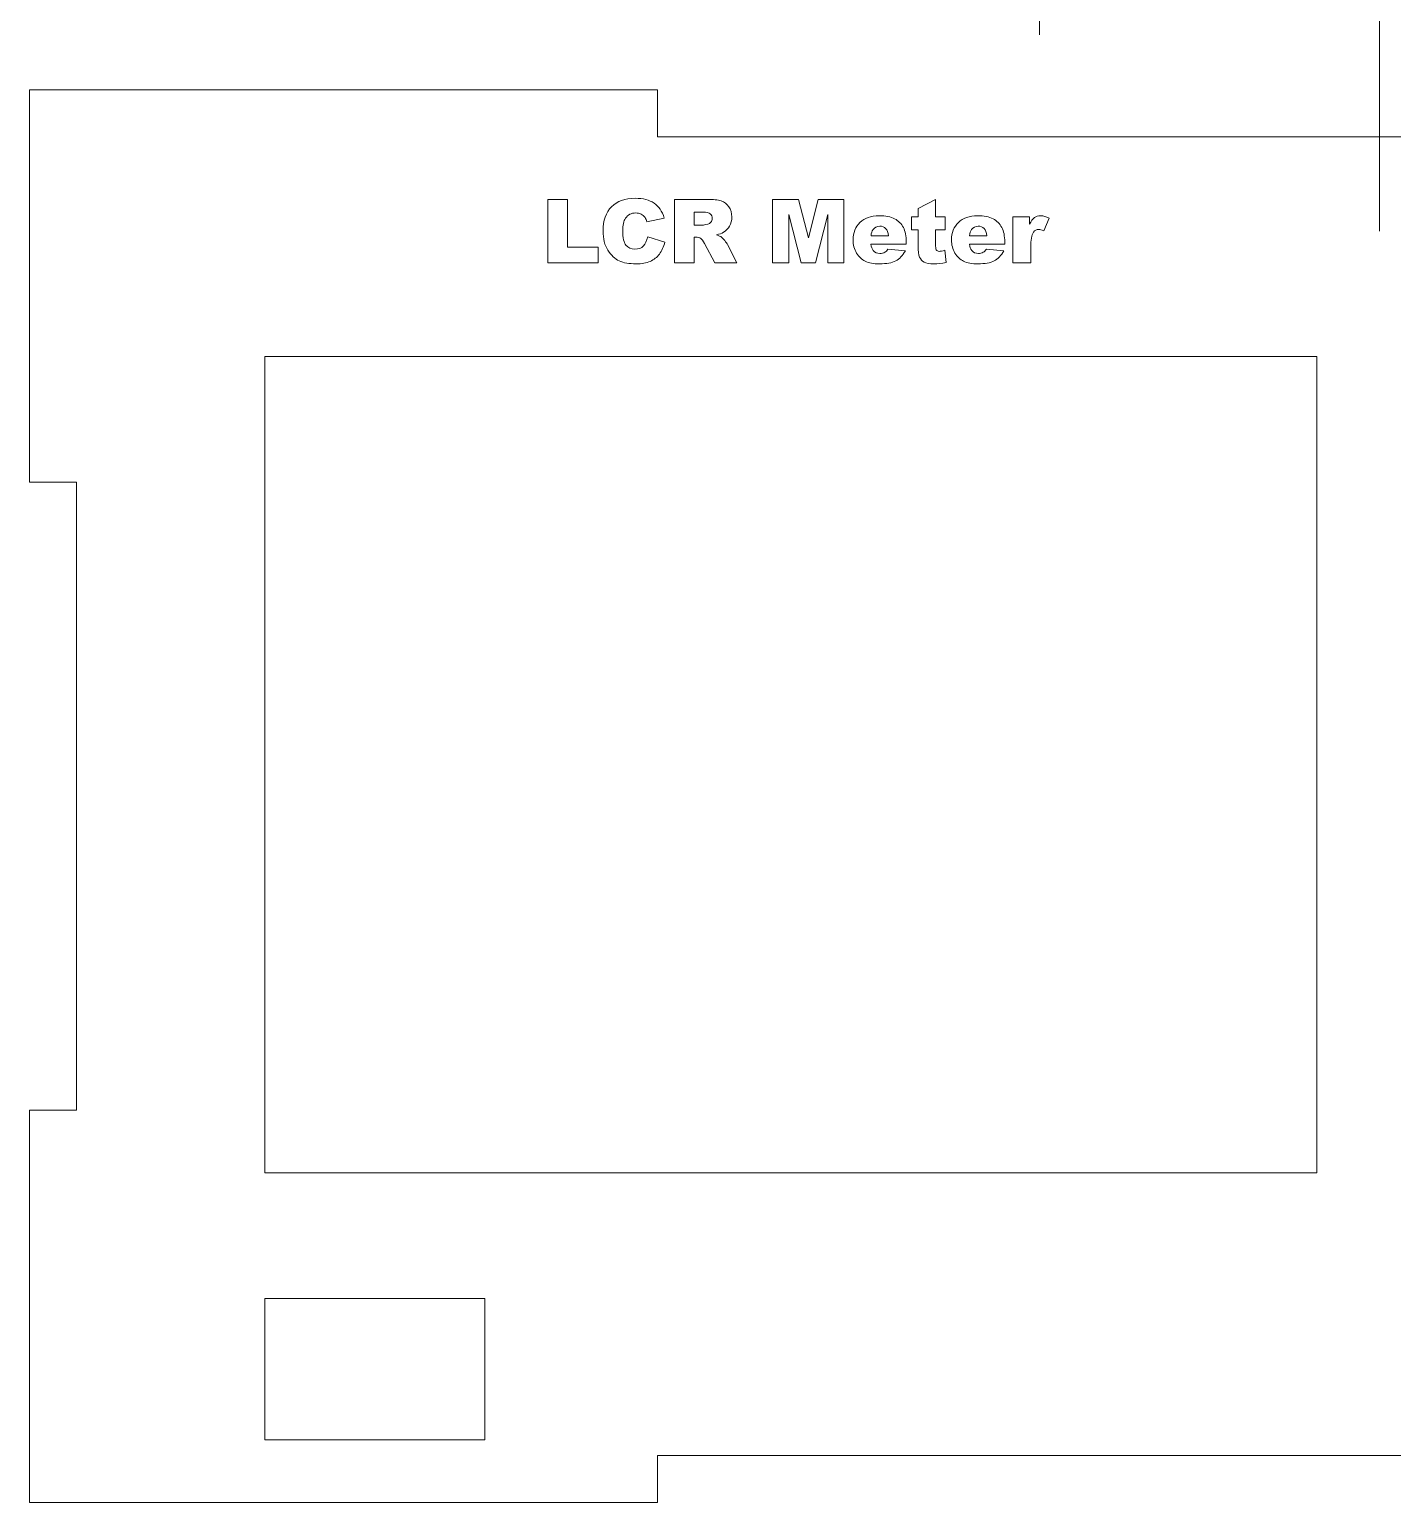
# Model space of a CAD drawing. Header units: millimetres. Extents: x -505 to -219, y -128 to 208.
# Drawn here: x -359 to -272.2, y -7.5 to 86.3 of the extents above; entities that cross this region are included whole.
import ezdxf

# ---------------------------------------------------------------- set-up
doc = ezdxf.new("R2010")
doc.units = ezdxf.units.MM
doc.header["$MEASUREMENT"] = 0
doc.layers.add('layer 1', color=7, linetype='Continuous')
doc.layers.add('layer 2', color=7, linetype='Continuous')

msp = doc.modelspace()

# ---------------------------------------------------------------- linework, layer by layer
at = {"layer": 'layer 1', "color": 114, "lineweight": 9}
for points, knots in [([(-325.9774, 75.5207), (-325.9774, 75.5207), (-324.7299, 75.5207), (-324.7299, 75.5207), (-324.7299, 75.5207), (-324.7299, 75.5207), (-324.7299, 72.4727), (-324.7299, 72.4727), (-324.7299, 72.4727), (-324.7299, 72.4727), (-322.777, 72.4727), (-322.777, 72.4727), (-322.777, 72.4727), (-322.777, 72.4727), (-322.777, 71.4793), (-322.777, 71.4793), (-322.777, 71.4793), (-322.777, 71.4793), (-325.9774, 71.4793), (-325.9774, 71.4793), (-325.9774, 71.4793), (-325.9774, 71.4793), (-325.9774, 75.5207), (-325.9774, 75.5207)], [0, 0, 0, 0, 0.1428571, 0.1428571, 0.1428571, 0.1428571, 0.2857143, 0.2857143, 0.2857143, 0.2857143, 0.4285714, 0.4285714, 0.4285714, 0.4285714, 0.5714286, 0.5714286, 0.5714286, 0.5714286, 0.7142857, 0.7142857, 0.7142857, 0.7142857, 1, 1, 1, 1]), ([(-319.6171, 73.1331), (-319.6171, 73.1331), (-318.5221, 72.8029), (-318.5221, 72.8029), (-318.5221, 72.8029), (-318.5954, 72.4962), (-318.7112, 72.2394), (-318.8701, 72.0343), (-318.8701, 72.0343), (-319.0282, 71.8283), (-319.2239, 71.6731), (-319.459, 71.5687), (-319.459, 71.5687), (-319.6933, 71.4642), (-319.9915, 71.4116), (-320.3537, 71.4116), (-320.3537, 71.4116), (-320.7939, 71.4116), (-321.1524, 71.4755), (-321.4318, 71.6025), (-321.4318, 71.6025), (-321.7102, 71.7305), (-321.9501, 71.9553), (-322.1524, 72.2761), (-322.1524, 72.2761), (-322.3546, 72.5969), (-322.4562, 73.0089), (-322.4562, 73.5094), (-322.4562, 73.5094), (-322.4562, 74.1773), (-322.2784, 74.691), (-321.9228, 75.0503), (-321.9228, 75.0503), (-321.5663, 75.4087), (-321.063, 75.5884), (-320.412, 75.5884), (-320.412, 75.5884), (-319.9031, 75.5884), (-319.5023, 75.4859), (-319.2107, 75.2799), (-319.2107, 75.2799), (-318.92, 75.0738), (-318.7027, 74.7578), (-318.5616, 74.3307), (-318.5616, 74.3307), (-318.5616, 74.3307), (-319.6622, 74.087), (-319.6622, 74.087), (-319.6622, 74.087), (-319.7008, 74.2093), (-319.7413, 74.2987), (-319.7836, 74.3551), (-319.7836, 74.3551), (-319.8541, 74.4501), (-319.9398, 74.5235), (-320.0404, 74.5743), (-320.0404, 74.5743), (-320.142, 74.6261), (-320.2549, 74.6515), (-320.38, 74.6515), (-320.38, 74.6515), (-320.6641, 74.6515), (-320.8814, 74.5376), (-321.0319, 74.3109), (-321.0319, 74.3109), (-321.1458, 74.1425), (-321.2032, 73.8772), (-321.2032, 73.5169), (-321.2032, 73.5169), (-321.2032, 73.0691), (-321.1354, 72.7634), (-320.999, 72.5969), (-320.999, 72.5969), (-320.8626, 72.4313), (-320.6716, 72.3485), (-320.4252, 72.3485), (-320.4252, 72.3485), (-320.1862, 72.3485), (-320.0056, 72.4153), (-319.8833, 72.5499), (-319.8833, 72.5499), (-319.761, 72.6834), (-319.6726, 72.8782), (-319.6171, 73.1331)], [0, 0, 0, 0, 0.0454545, 0.0454545, 0.0454545, 0.0454545, 0.0909091, 0.0909091, 0.0909091, 0.0909091, 0.1363636, 0.1363636, 0.1363636, 0.1363636, 0.1818182, 0.1818182, 0.1818182, 0.1818182, 0.2272727, 0.2272727, 0.2272727, 0.2272727, 0.2727273, 0.2727273, 0.2727273, 0.2727273, 0.3181818, 0.3181818, 0.3181818, 0.3181818, 0.3636364, 0.3636364, 0.3636364, 0.3636364, 0.4090909, 0.4090909, 0.4090909, 0.4090909, 0.4545455, 0.4545455, 0.4545455, 0.4545455, 0.5, 0.5, 0.5, 0.5, 0.5454545, 0.5454545, 0.5454545, 0.5454545, 0.5909091, 0.5909091, 0.5909091, 0.5909091, 0.6363636, 0.6363636, 0.6363636, 0.6363636, 0.6818182, 0.6818182, 0.6818182, 0.6818182, 0.7272727, 0.7272727, 0.7272727, 0.7272727, 0.7727273, 0.7727273, 0.7727273, 0.7727273, 0.8181818, 0.8181818, 0.8181818, 0.8181818, 0.8636364, 0.8636364, 0.8636364, 0.8636364, 0.9090909, 0.9090909, 0.9090909, 0.9090909, 1, 1, 1, 1]), ([(-317.9021, 71.4793), (-317.9021, 71.4793), (-317.9021, 75.5207), (-317.9021, 75.5207), (-317.9021, 75.5207), (-317.9021, 75.5207), (-315.8212, 75.5207), (-315.8212, 75.5207), (-315.8212, 75.5207), (-315.4355, 75.5207), (-315.1401, 75.4878), (-314.9369, 75.421), (-314.9369, 75.421), (-314.7328, 75.3551), (-314.5682, 75.2319), (-314.443, 75.0531), (-314.443, 75.0531), (-314.3179, 74.8735), (-314.2558, 74.6543), (-314.2558, 74.3965), (-314.2558, 74.3965), (-314.2558, 74.1726), (-314.3038, 73.9788), (-314.3998, 73.8161), (-314.3998, 73.8161), (-314.4948, 73.6524), (-314.6265, 73.5207), (-314.7949, 73.4191), (-314.7949, 73.4191), (-314.9012, 73.3551), (-315.0479, 73.3015), (-315.2333, 73.2592), (-315.2333, 73.2592), (-315.0846, 73.2093), (-314.9764, 73.1604), (-314.9087, 73.1105), (-314.9087, 73.1105), (-314.8636, 73.0776), (-314.7968, 73.0061), (-314.7093, 72.8979), (-314.7093, 72.8979), (-314.6227, 72.7897), (-314.5644, 72.706), (-314.5352, 72.6468), (-314.5352, 72.6468), (-314.5352, 72.6468), (-313.9285, 71.4793), (-313.9285, 71.4793), (-313.9285, 71.4793), (-313.9285, 71.4793), (-315.3396, 71.4793), (-315.3396, 71.4793), (-315.3396, 71.4793), (-315.3396, 71.4793), (-316.0065, 72.7117), (-316.0065, 72.7117), (-316.0065, 72.7117), (-316.0912, 72.8716), (-316.1665, 72.9751), (-316.2323, 73.023), (-316.2323, 73.023), (-316.3226, 73.0851), (-316.4252, 73.1162), (-316.539, 73.1162), (-316.539, 73.1162), (-316.539, 73.1162), (-316.6491, 73.1162), (-316.6491, 73.1162), (-316.6491, 73.1162), (-316.6491, 73.1162), (-316.6491, 71.4793), (-316.6491, 71.4793), (-316.6491, 71.4793), (-316.6491, 71.4793), (-317.9021, 71.4793), (-317.9021, 71.4793)], [0, 0, 0, 0, 0.05, 0.05, 0.05, 0.05, 0.1, 0.1, 0.1, 0.1, 0.15, 0.15, 0.15, 0.15, 0.2, 0.2, 0.2, 0.2, 0.25, 0.25, 0.25, 0.25, 0.3, 0.3, 0.3, 0.3, 0.35, 0.35, 0.35, 0.35, 0.4, 0.4, 0.4, 0.4, 0.45, 0.45, 0.45, 0.45, 0.5, 0.5, 0.5, 0.5, 0.55, 0.55, 0.55, 0.55, 0.6, 0.6, 0.6, 0.6, 0.65, 0.65, 0.65, 0.65, 0.7, 0.7, 0.7, 0.7, 0.75, 0.75, 0.75, 0.75, 0.8, 0.8, 0.8, 0.8, 0.85, 0.85, 0.85, 0.85, 0.9, 0.9, 0.9, 0.9, 1, 1, 1, 1]), ([(-311.6575, 75.5207), (-311.6575, 75.5207), (-310.0103, 75.5207), (-310.0103, 75.5207), (-310.0103, 75.5207), (-310.0103, 75.5207), (-309.3829, 73.0616), (-309.3829, 73.0616), (-309.3829, 73.0616), (-309.3829, 73.0616), (-308.7535, 75.5207), (-308.7535, 75.5207), (-308.7535, 75.5207), (-308.7535, 75.5207), (-307.1138, 75.5207), (-307.1138, 75.5207), (-307.1138, 75.5207), (-307.1138, 75.5207), (-307.1138, 71.4793), (-307.1138, 71.4793), (-307.1138, 71.4793), (-307.1138, 71.4793), (-308.1354, 71.4793), (-308.1354, 71.4793), (-308.1354, 71.4793), (-308.1354, 71.4793), (-308.1354, 74.5602), (-308.1354, 74.5602), (-308.1354, 74.5602), (-308.1354, 74.5602), (-308.9238, 71.4793), (-308.9238, 71.4793), (-308.9238, 71.4793), (-308.9238, 71.4793), (-309.8495, 71.4793), (-309.8495, 71.4793), (-309.8495, 71.4793), (-309.8495, 71.4793), (-310.6359, 74.5602), (-310.6359, 74.5602), (-310.6359, 74.5602), (-310.6359, 74.5602), (-310.6359, 71.4793), (-310.6359, 71.4793), (-310.6359, 71.4793), (-310.6359, 71.4793), (-311.6575, 71.4793), (-311.6575, 71.4793), (-311.6575, 71.4793), (-311.6575, 71.4793), (-311.6575, 75.5207), (-311.6575, 75.5207)], [0, 0, 0, 0, 0.0714286, 0.0714286, 0.0714286, 0.0714286, 0.1428571, 0.1428571, 0.1428571, 0.1428571, 0.2142857, 0.2142857, 0.2142857, 0.2142857, 0.2857143, 0.2857143, 0.2857143, 0.2857143, 0.3571429, 0.3571429, 0.3571429, 0.3571429, 0.4285714, 0.4285714, 0.4285714, 0.4285714, 0.5, 0.5, 0.5, 0.5, 0.5714286, 0.5714286, 0.5714286, 0.5714286, 0.6428571, 0.6428571, 0.6428571, 0.6428571, 0.7142857, 0.7142857, 0.7142857, 0.7142857, 0.7857143, 0.7857143, 0.7857143, 0.7857143, 0.8571429, 0.8571429, 0.8571429, 0.8571429, 1, 1, 1, 1]), ([(-301.2728, 75.5207), (-301.2728, 75.5207), (-301.2728, 74.4087), (-301.2728, 74.4087), (-301.2728, 74.4087), (-301.2728, 74.4087), (-300.6575, 74.4087), (-300.6575, 74.4087), (-300.6575, 74.4087), (-300.6575, 74.4087), (-300.6575, 73.5847), (-300.6575, 73.5847), (-300.6575, 73.5847), (-300.6575, 73.5847), (-301.2728, 73.5847), (-301.2728, 73.5847), (-301.2728, 73.5847), (-301.2728, 73.5847), (-301.2728, 72.548), (-301.2728, 72.548), (-301.2728, 72.548), (-301.2728, 72.4238), (-301.2606, 72.341), (-301.237, 72.3006), (-301.237, 72.3006), (-301.2003, 72.2385), (-301.1354, 72.2074), (-301.0432, 72.2074), (-301.0432, 72.2074), (-300.9605, 72.2074), (-300.8447, 72.2309), (-300.6952, 72.2789), (-300.6952, 72.2789), (-300.6952, 72.2789), (-300.6124, 71.5028), (-300.6124, 71.5028), (-300.6124, 71.5028), (-300.8899, 71.4417), (-301.1486, 71.4116), (-301.3894, 71.4116), (-301.3894, 71.4116), (-301.6688, 71.4116), (-301.8748, 71.4473), (-302.0075, 71.5188), (-302.0075, 71.5188), (-302.1392, 71.5903), (-302.237, 71.6994), (-302.301, 71.8452), (-302.301, 71.8452), (-302.364, 71.9911), (-302.396, 72.2281), (-302.396, 72.5546), (-302.396, 72.5546), (-302.396, 72.5546), (-302.396, 73.5847), (-302.396, 73.5847), (-302.396, 73.5847), (-302.396, 73.5847), (-302.8081, 73.5847), (-302.8081, 73.5847), (-302.8081, 73.5847), (-302.8081, 73.5847), (-302.8081, 74.4087), (-302.8081, 74.4087), (-302.8081, 74.4087), (-302.8081, 74.4087), (-302.396, 74.4087), (-302.396, 74.4087), (-302.396, 74.4087), (-302.396, 74.4087), (-302.396, 74.9459), (-302.396, 74.9459), (-302.396, 74.9459), (-302.396, 74.9459), (-301.2728, 75.5207), (-301.2728, 75.5207)], [0, 0, 0, 0, 0.05, 0.05, 0.05, 0.05, 0.1, 0.1, 0.1, 0.1, 0.15, 0.15, 0.15, 0.15, 0.2, 0.2, 0.2, 0.2, 0.25, 0.25, 0.25, 0.25, 0.3, 0.3, 0.3, 0.3, 0.35, 0.35, 0.35, 0.35, 0.4, 0.4, 0.4, 0.4, 0.45, 0.45, 0.45, 0.45, 0.5, 0.5, 0.5, 0.5, 0.55, 0.55, 0.55, 0.55, 0.6, 0.6, 0.6, 0.6, 0.65, 0.65, 0.65, 0.65, 0.7, 0.7, 0.7, 0.7, 0.75, 0.75, 0.75, 0.75, 0.8, 0.8, 0.8, 0.8, 0.85, 0.85, 0.85, 0.85, 0.9, 0.9, 0.9, 0.9, 1, 1, 1, 1]), ([(-316.6491, 73.8782), (-316.6491, 73.8782), (-316.1213, 73.8782), (-316.1213, 73.8782), (-316.1213, 73.8782), (-316.0649, 73.8782), (-315.9539, 73.897), (-315.7902, 73.9337), (-315.7902, 73.9337), (-315.7074, 73.9497), (-315.6397, 73.992), (-315.5879, 74.0607), (-315.5879, 74.0607), (-315.5352, 74.1293), (-315.5089, 74.2074), (-315.5089, 74.2959), (-315.5089, 74.2959), (-315.5089, 74.4266), (-315.5503, 74.5273), (-315.6331, 74.5969), (-315.6331, 74.5969), (-315.7159, 74.6674), (-315.8711, 74.7023), (-316.0997, 74.7023), (-316.0997, 74.7023), (-316.0997, 74.7023), (-316.6491, 74.7023), (-316.6491, 74.7023), (-316.6491, 74.7023), (-316.6491, 74.7023), (-316.6491, 73.8782), (-316.6491, 73.8782)], [0, 0, 0, 0, 0.1111111, 0.1111111, 0.1111111, 0.1111111, 0.2222222, 0.2222222, 0.2222222, 0.2222222, 0.3333333, 0.3333333, 0.3333333, 0.3333333, 0.4444444, 0.4444444, 0.4444444, 0.4444444, 0.5555556, 0.5555556, 0.5555556, 0.5555556, 0.6666667, 0.6666667, 0.6666667, 0.6666667, 0.7777778, 0.7777778, 0.7777778, 0.7777778, 1, 1, 1, 1]), ([(-303.1411, 72.6646), (-303.1411, 72.6646), (-305.3932, 72.6646), (-305.3932, 72.6646), (-305.3932, 72.6646), (-305.3725, 72.4849), (-305.3245, 72.3504), (-305.2464, 72.262), (-305.2464, 72.262), (-305.1382, 72.135), (-304.9962, 72.072), (-304.8212, 72.072), (-304.8212, 72.072), (-304.7102, 72.072), (-304.6048, 72.0992), (-304.5061, 72.1538), (-304.5061, 72.1538), (-304.4449, 72.1886), (-304.3791, 72.2498), (-304.3095, 72.3372), (-304.3095, 72.3372), (-304.3095, 72.3372), (-303.2031, 72.2356), (-303.2031, 72.2356), (-303.2031, 72.2356), (-303.3725, 71.9421), (-303.5766, 71.7305), (-303.8156, 71.6035), (-303.8156, 71.6035), (-304.0545, 71.4755), (-304.3979, 71.4116), (-304.8447, 71.4116), (-304.8447, 71.4116), (-305.2333, 71.4116), (-305.5381, 71.4661), (-305.761, 71.5762), (-305.761, 71.5762), (-305.983, 71.6853), (-306.1674, 71.8594), (-306.3142, 72.0974), (-306.3142, 72.0974), (-306.46, 72.3363), (-306.5333, 72.6166), (-306.5333, 72.9384), (-306.5333, 72.9384), (-306.5333, 73.3965), (-306.3866, 73.7681), (-306.0931, 74.0513), (-306.0931, 74.0513), (-305.8005, 74.3344), (-305.3951, 74.4765), (-304.8786, 74.4765), (-304.8786, 74.4765), (-304.459, 74.4765), (-304.1288, 74.4125), (-303.8861, 74.2855), (-303.8861, 74.2855), (-303.6434, 74.1585), (-303.4581, 73.9751), (-303.3311, 73.7333), (-303.3311, 73.7333), (-303.2041, 73.4925), (-303.1411, 73.1783), (-303.1411, 72.7916), (-303.1411, 72.7916), (-303.1411, 72.7916), (-303.1411, 72.6646), (-303.1411, 72.6646)], [0, 0, 0, 0, 0.0555556, 0.0555556, 0.0555556, 0.0555556, 0.1111111, 0.1111111, 0.1111111, 0.1111111, 0.1666667, 0.1666667, 0.1666667, 0.1666667, 0.2222222, 0.2222222, 0.2222222, 0.2222222, 0.2777778, 0.2777778, 0.2777778, 0.2777778, 0.3333333, 0.3333333, 0.3333333, 0.3333333, 0.3888889, 0.3888889, 0.3888889, 0.3888889, 0.4444444, 0.4444444, 0.4444444, 0.4444444, 0.5, 0.5, 0.5, 0.5, 0.5555556, 0.5555556, 0.5555556, 0.5555556, 0.6111111, 0.6111111, 0.6111111, 0.6111111, 0.6666667, 0.6666667, 0.6666667, 0.6666667, 0.7222222, 0.7222222, 0.7222222, 0.7222222, 0.7777778, 0.7777778, 0.7777778, 0.7777778, 0.8333333, 0.8333333, 0.8333333, 0.8333333, 0.8888889, 0.8888889, 0.8888889, 0.8888889, 1, 1, 1, 1]), ([(-296.8711, 72.6646), (-296.8711, 72.6646), (-299.1232, 72.6646), (-299.1232, 72.6646), (-299.1232, 72.6646), (-299.1025, 72.4849), (-299.0545, 72.3504), (-298.9764, 72.262), (-298.9764, 72.262), (-298.8682, 72.135), (-298.7262, 72.072), (-298.5512, 72.072), (-298.5512, 72.072), (-298.4402, 72.072), (-298.3348, 72.0992), (-298.2361, 72.1538), (-298.2361, 72.1538), (-298.1749, 72.1886), (-298.1091, 72.2498), (-298.0395, 72.3372), (-298.0395, 72.3372), (-298.0395, 72.3372), (-296.9331, 72.2356), (-296.9331, 72.2356), (-296.9331, 72.2356), (-297.1025, 71.9421), (-297.3066, 71.7305), (-297.5456, 71.6035), (-297.5456, 71.6035), (-297.7845, 71.4755), (-298.1279, 71.4116), (-298.5747, 71.4116), (-298.5747, 71.4116), (-298.9633, 71.4116), (-299.2681, 71.4661), (-299.491, 71.5762), (-299.491, 71.5762), (-299.713, 71.6853), (-299.8974, 71.8594), (-300.0442, 72.0974), (-300.0442, 72.0974), (-300.19, 72.3363), (-300.2633, 72.6166), (-300.2633, 72.9384), (-300.2633, 72.9384), (-300.2633, 73.3965), (-300.1166, 73.7681), (-299.8231, 74.0513), (-299.8231, 74.0513), (-299.5305, 74.3344), (-299.1251, 74.4765), (-298.6086, 74.4765), (-298.6086, 74.4765), (-298.189, 74.4765), (-297.8588, 74.4125), (-297.6161, 74.2855), (-297.6161, 74.2855), (-297.3734, 74.1585), (-297.1881, 73.9751), (-297.0611, 73.7333), (-297.0611, 73.7333), (-296.9341, 73.4925), (-296.8711, 73.1783), (-296.8711, 72.7916), (-296.8711, 72.7916), (-296.8711, 72.7916), (-296.8711, 72.6646), (-296.8711, 72.6646)], [0, 0, 0, 0, 0.0555556, 0.0555556, 0.0555556, 0.0555556, 0.1111111, 0.1111111, 0.1111111, 0.1111111, 0.1666667, 0.1666667, 0.1666667, 0.1666667, 0.2222222, 0.2222222, 0.2222222, 0.2222222, 0.2777778, 0.2777778, 0.2777778, 0.2777778, 0.3333333, 0.3333333, 0.3333333, 0.3333333, 0.3888889, 0.3888889, 0.3888889, 0.3888889, 0.4444444, 0.4444444, 0.4444444, 0.4444444, 0.5, 0.5, 0.5, 0.5, 0.5555556, 0.5555556, 0.5555556, 0.5555556, 0.6111111, 0.6111111, 0.6111111, 0.6111111, 0.6666667, 0.6666667, 0.6666667, 0.6666667, 0.7222222, 0.7222222, 0.7222222, 0.7222222, 0.7777778, 0.7777778, 0.7777778, 0.7777778, 0.8333333, 0.8333333, 0.8333333, 0.8333333, 0.8888889, 0.8888889, 0.8888889, 0.8888889, 1, 1, 1, 1]), ([(-296.3461, 74.4087), (-296.3461, 74.4087), (-295.2944, 74.4087), (-295.2944, 74.4087), (-295.2944, 74.4087), (-295.2944, 74.4087), (-295.2944, 73.9309), (-295.2944, 73.9309), (-295.2944, 73.9309), (-295.1928, 74.1388), (-295.0884, 74.2817), (-294.9811, 74.3598), (-294.9811, 74.3598), (-294.873, 74.4379), (-294.7403, 74.4765), (-294.5823, 74.4765), (-294.5823, 74.4765), (-294.4158, 74.4765), (-294.2342, 74.4247), (-294.0376, 74.3213), (-294.0376, 74.3213), (-294.0376, 74.3213), (-294.3857, 73.5245), (-294.3857, 73.5245), (-294.3857, 73.5245), (-294.5183, 73.58), (-294.6237, 73.6072), (-294.7008, 73.6072), (-294.7008, 73.6072), (-294.8476, 73.6072), (-294.9623, 73.5461), (-295.0432, 73.4247), (-295.0432, 73.4247), (-295.1589, 73.2535), (-295.2173, 72.9327), (-295.2173, 72.4633), (-295.2173, 72.4633), (-295.2173, 72.4633), (-295.2173, 71.4793), (-295.2173, 71.4793), (-295.2173, 71.4793), (-295.2173, 71.4793), (-296.3461, 71.4793), (-296.3461, 71.4793), (-296.3461, 71.4793), (-296.3461, 71.4793), (-296.3461, 74.4087), (-296.3461, 74.4087)], [0, 0, 0, 0, 0.0769231, 0.0769231, 0.0769231, 0.0769231, 0.1538462, 0.1538462, 0.1538462, 0.1538462, 0.2307692, 0.2307692, 0.2307692, 0.2307692, 0.3076923, 0.3076923, 0.3076923, 0.3076923, 0.3846154, 0.3846154, 0.3846154, 0.3846154, 0.4615385, 0.4615385, 0.4615385, 0.4615385, 0.5384615, 0.5384615, 0.5384615, 0.5384615, 0.6153846, 0.6153846, 0.6153846, 0.6153846, 0.6923077, 0.6923077, 0.6923077, 0.6923077, 0.7692308, 0.7692308, 0.7692308, 0.7692308, 0.8461538, 0.8461538, 0.8461538, 0.8461538, 1, 1, 1, 1]), ([(-304.2812, 73.2008), (-304.3029, 73.4191), (-304.3621, 73.5753), (-304.4571, 73.6693), (-304.4571, 73.6693), (-304.5522, 73.7634), (-304.6763, 73.8104), (-304.8316, 73.8104), (-304.8316, 73.8104), (-305.0103, 73.8104), (-305.1533, 73.7389), (-305.2605, 73.5969), (-305.2605, 73.5969), (-305.3283, 73.5085), (-305.3715, 73.3768), (-305.3904, 73.2008), (-305.3904, 73.2008), (-305.3904, 73.2008), (-304.2812, 73.2008), (-304.2812, 73.2008)], [0, 0, 0, 0, 0.1666667, 0.1666667, 0.1666667, 0.1666667, 0.3333333, 0.3333333, 0.3333333, 0.3333333, 0.5, 0.5, 0.5, 0.5, 0.6666667, 0.6666667, 0.6666667, 0.6666667, 1, 1, 1, 1]), ([(-298.0112, 73.2008), (-298.0329, 73.4191), (-298.0921, 73.5753), (-298.1871, 73.6693), (-298.1871, 73.6693), (-298.2822, 73.7634), (-298.4063, 73.8104), (-298.5616, 73.8104), (-298.5616, 73.8104), (-298.7403, 73.8104), (-298.8833, 73.7389), (-298.9905, 73.5969), (-298.9905, 73.5969), (-299.0583, 73.5085), (-299.1015, 73.3768), (-299.1204, 73.2008), (-299.1204, 73.2008), (-299.1204, 73.2008), (-298.0112, 73.2008), (-298.0112, 73.2008)], [0, 0, 0, 0, 0.1666667, 0.1666667, 0.1666667, 0.1666667, 0.3333333, 0.3333333, 0.3333333, 0.3333333, 0.5, 0.5, 0.5, 0.5, 0.6666667, 0.6666667, 0.6666667, 0.6666667, 1, 1, 1, 1])]:
    msp.add_open_spline(points, degree=3, knots=knots, dxfattribs=at)
at = {"layer": 'layer 2', "color": 177, "lineweight": 9}
for points, knots in [([(-273, 158.5), (-273, 160.1568), (-274.3431, 161.5), (-276, 161.5), (-276, 161.5), (-277.6568, 161.5), (-279, 160.1568), (-279, 158.5), (-279, 158.5), (-279, 156.8431), (-277.6568, 155.5), (-276, 155.5), (-276, 155.5), (-274.3431, 155.5), (-273, 156.8431), (-273, 158.4999), (-273, 208.2039), (-273, 59.092), (-273, 158.5)], [0, 0, 0, 0, 0.2, 0.2, 0.2, 0.2, 0.4, 0.4, 0.4, 0.4, 0.6, 0.6, 0.6, 0.6, 1, 1, 1, 1.0001, 1.0001, 1.0001, 1.0001]), ([(-294.6506, 146), (-294.6506, 147.6568), (-295.9937, 149), (-297.6506, 149), (-297.6506, 149), (-299.3074, 149), (-300.6506, 147.6568), (-300.6506, 146), (-300.6506, 146), (-300.6506, 144.3431), (-299.3075, 143), (-297.6506, 143), (-297.6506, 143), (-295.9938, 143), (-294.6506, 144.3431), (-294.6506, 145.9999), (-294.6506, 195.7039), (-294.6506, 46.592), (-294.6506, 146)], [0, 0, 0, 0, 0.2, 0.2, 0.2, 0.2, 0.4, 0.4, 0.4, 0.4, 0.6, 0.6, 0.6, 0.6, 1, 1, 1, 1.0001, 1.0001, 1.0001, 1.0001]), ([(-298, 133.5), (-298, 135.1568), (-299.3431, 136.5), (-301, 136.5), (-301, 136.5), (-302.6568, 136.5), (-304, 135.1568), (-304, 133.5), (-304, 133.5), (-304, 131.8431), (-302.6568, 130.5), (-301, 130.5), (-301, 130.5), (-299.3431, 130.5), (-298, 131.8431), (-298, 133.4999), (-298, 183.2039), (-298, 34.092), (-298, 133.5)], [0, 0, 0, 0, 0.2, 0.2, 0.2, 0.2, 0.4, 0.4, 0.4, 0.4, 0.6, 0.6, 0.6, 0.6, 1, 1, 1, 1.0001, 1.0001, 1.0001, 1.0001]), ([(-294.6506, 121), (-294.6506, 122.6568), (-295.9937, 124), (-297.6506, 124), (-297.6506, 124), (-299.3074, 124), (-300.6506, 122.6568), (-300.6506, 121), (-300.6506, 121), (-300.6506, 119.3431), (-299.3075, 118), (-297.6506, 118), (-297.6506, 118), (-295.9938, 118), (-294.6506, 119.3431), (-294.6506, 120.9999), (-294.6506, 170.7039), (-294.6506, 21.592), (-294.6506, 121)], [0, 0, 0, 0, 0.2, 0.2, 0.2, 0.2, 0.4, 0.4, 0.4, 0.4, 0.6, 0.6, 0.6, 0.6, 1, 1, 1, 1.0001, 1.0001, 1.0001, 1.0001]), ([(-273, 108.5), (-273, 110.1568), (-274.3431, 111.5), (-276, 111.5), (-276, 111.5), (-277.6568, 111.5), (-279, 110.1568), (-279, 108.5), (-279, 108.5), (-279, 106.8431), (-277.6568, 105.5), (-276, 105.5), (-276, 105.5), (-274.3431, 105.5), (-273, 106.8431), (-273, 108.4999), (-273, 158.2039), (-273, 9.092), (-273, 108.5)], [0, 0, 0, 0, 0.2, 0.2, 0.2, 0.2, 0.4, 0.4, 0.4, 0.4, 0.6, 0.6, 0.6, 0.6, 1, 1, 1, 1.0001, 1.0001, 1.0001, 1.0001]), ([(-277, 65.5), (-277, 65.5), (-344, 65.5), (-344, 65.5), (-344, 65.5), (-344, 65.5), (-344, 13.5), (-344, 13.5), (-344, 13.5), (-344, 13.5), (-277, 13.5), (-277, 13.5), (-277, 13.5), (-277, 13.5), (-277, 65.5), (-277, 65.5)], [0, 0, 0, 0, 0.2, 0.2, 0.2, 0.2, 0.4, 0.4, 0.4, 0.4, 0.6, 0.6, 0.6, 0.6, 1, 1, 1, 1]), ([(-330, 5.5), (-330, 5.5), (-344, 5.5), (-344, 5.5), (-344, 5.5), (-344, 5.5), (-344, -3.5), (-344, -3.5), (-344, -3.5), (-344, -3.5), (-330, -3.5), (-330, -3.5), (-330, -3.5), (-330, -3.5), (-330, 5.5), (-330, 5.5)], [0, 0, 0, 0, 0.2, 0.2, 0.2, 0.2, 0.4, 0.4, 0.4, 0.4, 0.6, 0.6, 0.6, 0.6, 1, 1, 1, 1])]:
    msp.add_open_spline(points, degree=3, knots=knots, dxfattribs=at)
at = {"layer": 'layer 2', "lineweight": 9}
msp.add_open_spline([(-259, 82.5), (-259, 82.5), (-259, 79.5), (-259, 79.5), (-259, 79.5), (-259, 79.5), (-319, 79.5), (-319, 79.5), (-319, 79.5), (-319, 79.5), (-319, 82.5), (-319, 82.5), (-319, 82.5), (-319, 82.5), (-359, 82.5), (-359, 82.5), (-359, 82.5), (-359, 82.5), (-359, 57.5), (-359, 57.5), (-359, 57.5), (-359, 57.5), (-356, 57.5), (-356, 57.5), (-356, 57.5), (-356, 57.5), (-356, 17.5), (-356, 17.5), (-356, 17.5), (-356, 17.5), (-359, 17.5), (-359, 17.5), (-359, 17.5), (-359, 17.5), (-359, -7.5), (-359, -7.5), (-359, -7.5), (-359, -7.5), (-319, -7.5), (-319, -7.5), (-319, -7.5), (-319, -7.5), (-319, -4.5), (-319, -4.5), (-319, -4.5), (-319, -4.5), (-259, -4.5), (-259, -4.5), (-259, -4.5), (-259, -4.5), (-259, -7.5), (-259, -7.5), (-259, -7.5), (-259, -7.5), (-219, -7.5), (-219, -7.5), (-219, -7.5), (-219, -7.5), (-219, 17.5), (-219, 17.5), (-219, 17.5), (-219, 17.5), (-222, 17.5), (-222, 17.5), (-222, 17.5), (-222, 17.5), (-222, 57.5), (-222, 57.5), (-222, 57.5), (-222, 57.5), (-219, 57.5), (-219, 57.5), (-219, 57.5), (-219, 57.5), (-219, 82.5), (-219, 82.5), (-219, 82.5), (-219, 82.5), (-259, 82.5), (-259, 82.5)], degree=3, knots=[0, 0, 0, 0, 0.047619, 0.047619, 0.047619, 0.047619, 0.0952381, 0.0952381, 0.0952381, 0.0952381, 0.1428571, 0.1428571, 0.1428571, 0.1428571, 0.1904762, 0.1904762, 0.1904762, 0.1904762, 0.2380952, 0.2380952, 0.2380952, 0.2380952, 0.2857143, 0.2857143, 0.2857143, 0.2857143, 0.3333333, 0.3333333, 0.3333333, 0.3333333, 0.3809524, 0.3809524, 0.3809524, 0.3809524, 0.4285714, 0.4285714, 0.4285714, 0.4285714, 0.4761905, 0.4761905, 0.4761905, 0.4761905, 0.5238095, 0.5238095, 0.5238095, 0.5238095, 0.5714286, 0.5714286, 0.5714286, 0.5714286, 0.6190476, 0.6190476, 0.6190476, 0.6190476, 0.6666667, 0.6666667, 0.6666667, 0.6666667, 0.7142857, 0.7142857, 0.7142857, 0.7142857, 0.7619048, 0.7619048, 0.7619048, 0.7619048, 0.8095238, 0.8095238, 0.8095238, 0.8095238, 0.8571429, 0.8571429, 0.8571429, 0.8571429, 0.9047619, 0.9047619, 0.9047619, 0.9047619, 1, 1, 1, 1], dxfattribs=at)

doc.saveas('drawing.dxf')
